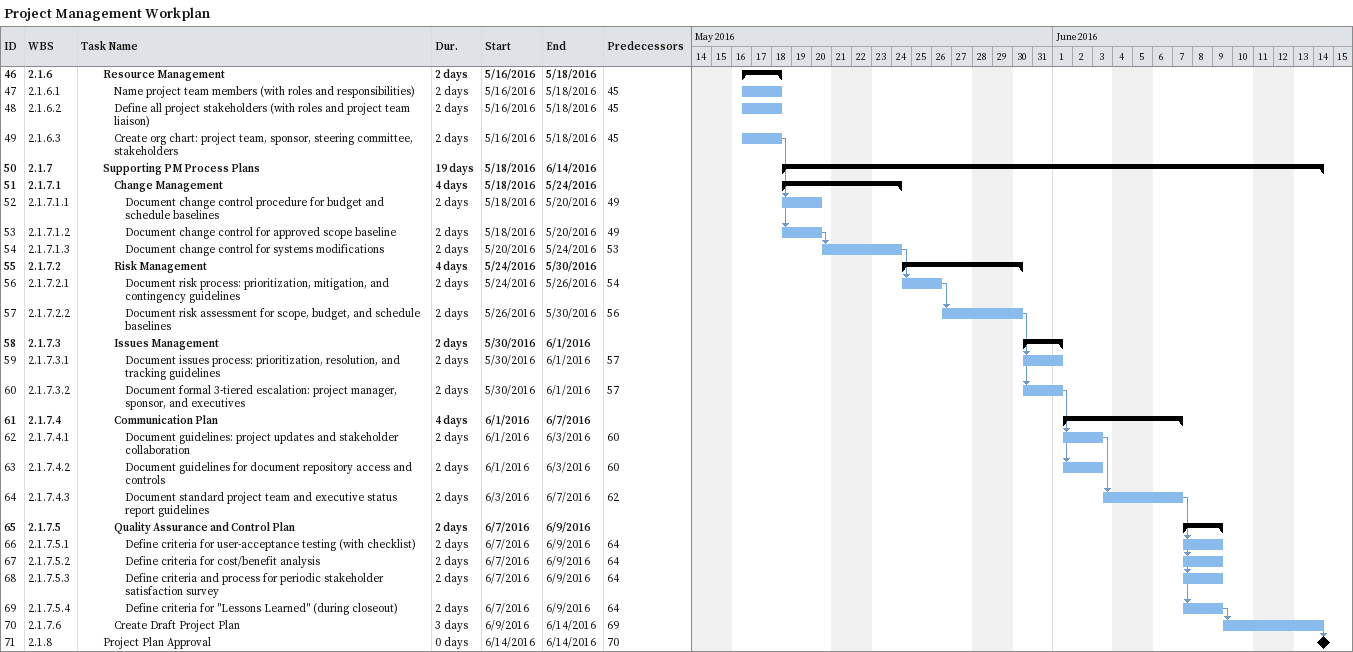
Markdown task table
Project Management Workplan

| ID | WBS | Task | Duration | Start | Finish | Predecessors |
|---|---|---|---|---|---|---|
| 46 | 2.1.6 | **Resource Management** | 2d | 2016-05-16 | 2016-05-18 |  |
| 47 | 2.1.6.1 | Name project team members (with roles and responsibilities) | 2d | 2016-05-16 | 2016-05-18 | 45 |
| 48 | 2.1.6.2 | Define all project stakeholders (with roles and project team liaison) | 2d | 2016-05-16 | 2016-05-18 | 45 |
| 49 | 2.1.6.3 | Create org chart: project team, sponsor, steering committee, stakeholders | 2d | 2016-05-16 | 2016-05-18 | 45 |
| 50 | 2.1.7 | **Supporting PM Process Plans** | 19d | 2016-05-18 | 2016-06-14 |  |
| 51 | 2.1.7.1 | **Change Management** | 4d | 2016-05-18 | 2016-05-24 |  |
| 52 | 2.1.7.1.1 | Document change control procedure for budget and schedule baselines | 2d | 2016-05-18 | 2016-05-20 | 49 |
| 53 | 2.1.7.1.2 | Document change control for approved scope baseline | 2d | 2016-05-18 | 2016-05-20 | 49 |
| 54 | 2.1.7.1.3 | Document change control for systems modifications | 2d | 2016-05-20 | 2016-05-24 | 53 |
| 55 | 2.1.7.2 | **Risk Management** | 4d | 2016-05-24 | 2016-05-30 |  |
| 56 | 2.1.7.2.1 | Document risk process: prioritization, mitigation, and contingency guidelines | 2d | 2016-05-24 | 2016-05-26 | 54 |
| 57 | 2.1.7.2.2 | Document risk assessment for scope, budget, and schedule baselines | 2d | 2016-05-26 | 2016-05-30 | 56 |
| 58 | 2.1.7.3 | **Issues Management** | 2d | 2016-05-30 | 2016-06-01 |  |
| 59 | 2.1.7.3.1 | Document issues process: prioritization, resolution, and tracking guidelines | 2d | 2016-05-30 | 2016-06-01 | 57 |
| 60 | 2.1.7.3.2 | Document formal 3-tiered escalation: project manager, sponsor, and executives | 2d | 2016-05-30 | 2016-06-01 | 57 |
| 61 | 2.1.7.4 | **Communication Plan** | 4d | 2016-06-01 | 2016-06-07 |  |
| 62 | 2.1.7.4.1 | Document guidelines: project updates and stakeholder collaboration | 2d | 2016-06-01 | 2016-06-03 | 60 |
| 63 | 2.1.7.4.2 | Document guidelines for document repository access and controls | 2d | 2016-06-01 | 2016-06-03 | 60 |
| 64 | 2.1.7.4.3 | Document standard project team and executive status report guidelines | 2d | 2016-06-03 | 2016-06-07 | 62 |
| 65 | 2.1.7.5 | **Quality Assurance and Control Plan** | 2d | 2016-06-07 | 2016-06-09 |  |
| 66 | 2.1.7.5.1 | Define criteria for user-acceptance testing (with checklist) | 2d | 2016-06-07 | 2016-06-09 | 64 |
| 67 | 2.1.7.5.2 | Define criteria for cost/benefit analysis | 2d | 2016-06-07 | 2016-06-09 | 64 |
| 68 | 2.1.7.5.3 | Define criteria and process for periodic stakeholder satisfaction survey | 2d | 2016-06-07 | 2016-06-09 | 64 |
| 69 | 2.1.7.5.4 | Define criteria for "Lessons Learned" (during closeout) | 2d | 2016-06-07 | 2016-06-09 | 64 |
| 70 | 2.1.7.6 | Create Draft Project Plan | 3d | 2016-06-09 | 2016-06-14 | 69 |
| 71 | 2.1.8 | Project Plan Approval | 0d | 2016-06-14 | 2016-06-14 | 70 |
